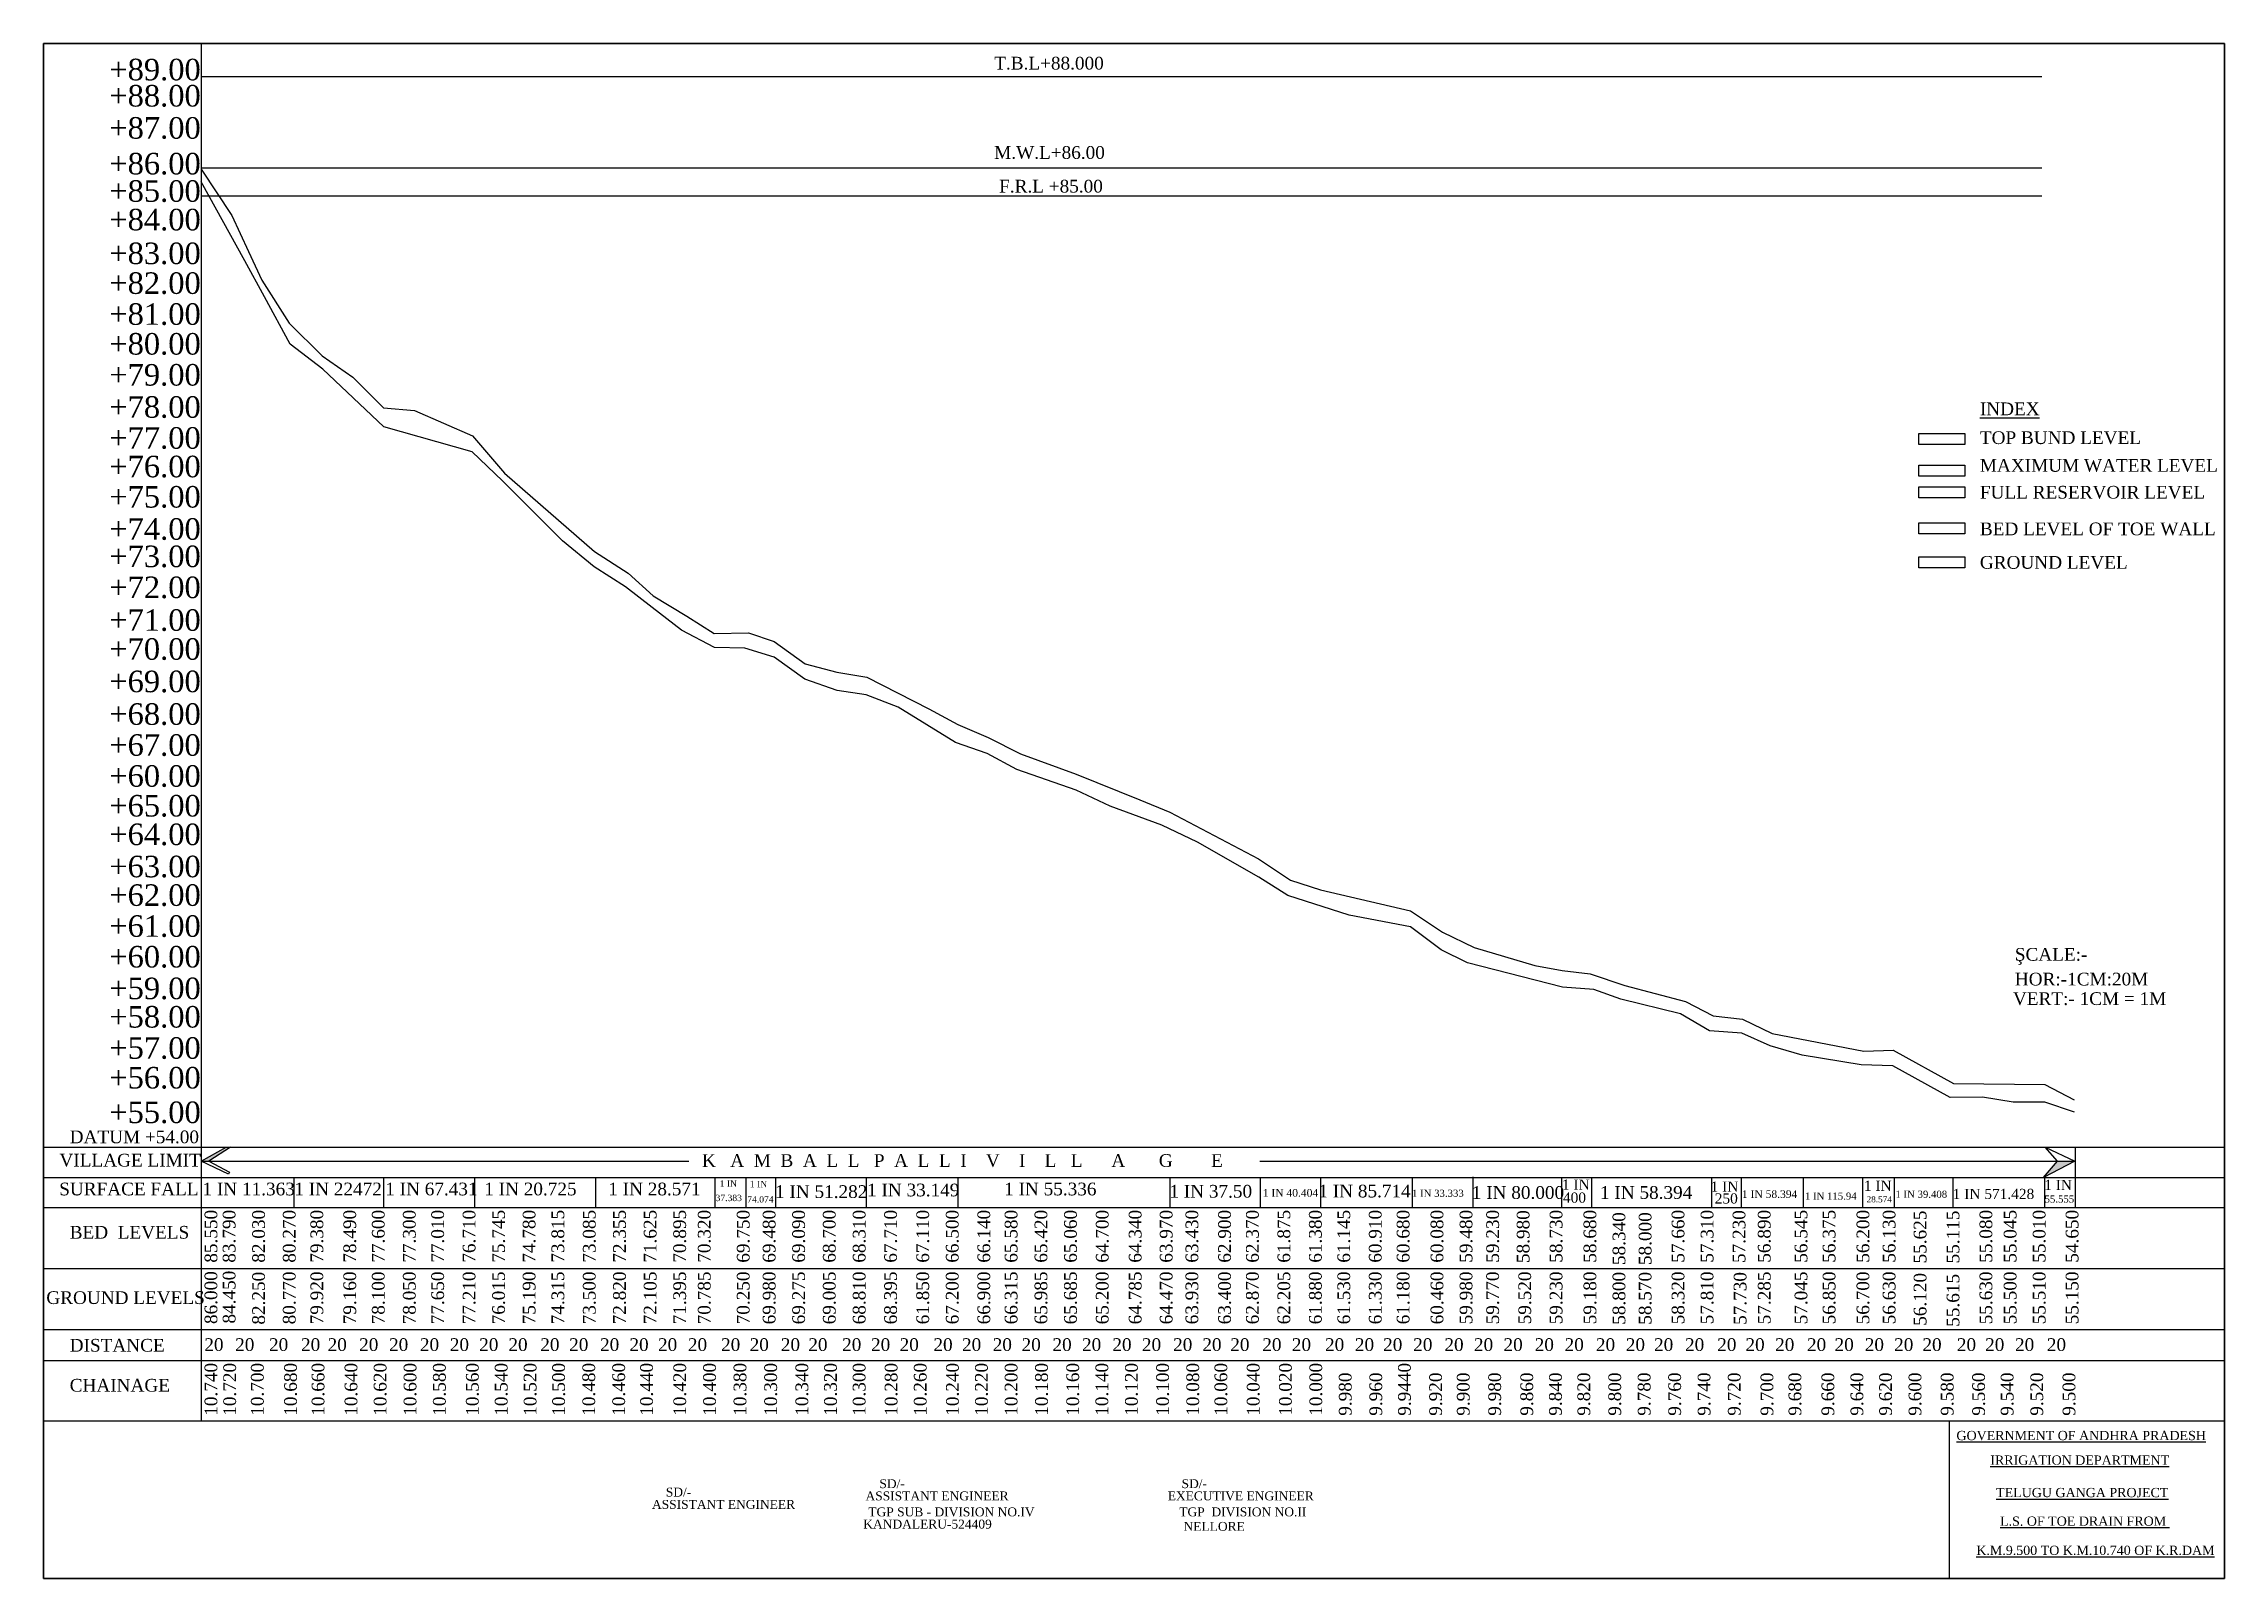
# Model space of a CAD drawing. Header units: metres. Extents: x 0.022 to 0.729, y 0.058 to 0.556.
import ezdxf

# ---------------------------------------------------------------- set-up
doc = ezdxf.new("R2010")
doc.units = ezdxf.units.M
doc.header["$MEASUREMENT"] = 0
doc.layers.add('DWG. LINE', color=1, linetype='Continuous')
doc.layers.add('TEXT', color=7, linetype='Continuous')
doc.layers.add('TITLE', color=7, linetype='Continuous', lineweight=30)
doc.styles.get("Standard").update_dxf_attribs({"font": 'TIMES.TTF', "height": 3.62})

msp = doc.modelspace()

# ---------------------------------------------------------------- hatches: boundary and pattern name
at = {"layer": 'DWG. LINE'}
h = msp.add_hatch(color=256, dxfattribs=at)
h.set_gradient(color1=(0, 0, 13), one_color=1, tint=1)
h.paths.add_polyline_path([(0.08229, 0.19833), (0.08087, 0.19833), (0.07283, 0.19376), (0.07533, 0.19376)])
h = msp.add_hatch(color=256, dxfattribs=at)
h.set_gradient(color1=(0, 0, 13), one_color=1, tint=1)
h.paths.add_polyline_path([(0.68065, 0.19376), (0.68065, 0.19376), (0.67506, 0.19376), (0.67051, 0.18845)])

# ---------------------------------------------------------------- linework, layer by layer
for p, q in [((0.07283, 0.55624), (0.07283, 0.1095)), ((0.07283, 0.54561), (0.66988, 0.54561)), ((0.07283, 0.51603), (0.66988, 0.51603)), ((0.07283, 0.5156), (0.0827, 0.50052)), ((0.08701, 0.48577), (0.07283, 0.51141)), ((0.07283, 0.50687), (0.66988, 0.50687)), ((0.0827, 0.50052), (0.08813, 0.48884)), ((0.08813, 0.48884), (0.09249, 0.4796)), ((0.09333, 0.47418), (0.08701, 0.48577)), ((0.09249, 0.4796), (0.10134, 0.46555)), ((0.10169, 0.45884), (0.09333, 0.47418)), ((0.10134, 0.46555), (0.11208, 0.45495)), ((0.11225, 0.45065), (0.10169, 0.45884)), ((0.11208, 0.45495), (0.12203, 0.4481)), ((0.13206, 0.43193), (0.11225, 0.45065)), ((0.12203, 0.4481), (0.13195, 0.43819)), ((0.13195, 0.43819), (0.14202, 0.43723)), ((0.16072, 0.42382), (0.13206, 0.43193)), ((0.14202, 0.43723), (0.16082, 0.42905)), ((0.16082, 0.42905), (0.17115, 0.41695)), ((0.17051, 0.41447), (0.16072, 0.42382)), ((0.19007, 0.39497), (0.17051, 0.41447)), ((0.17115, 0.41695), (0.20042, 0.3915)), ((0.20031, 0.3866), (0.19007, 0.39497)), ((0.20042, 0.3915), (0.21132, 0.38453)), ((0.2104, 0.3801), (0.20031, 0.3866)), ((0.21132, 0.38453), (0.21948, 0.37719)), ((0.21913, 0.37337), (0.2104, 0.3801)), ((0.21948, 0.37719), (0.23036, 0.37054)), ((0.22866, 0.36602), (0.21913, 0.37337)), ((0.23036, 0.37054), (0.2392, 0.36497)), ((0.23934, 0.36038), (0.22866, 0.36602)), ((0.2392, 0.36497), (0.25035, 0.3651)), ((0.25035, 0.3651), (0.25865, 0.36238)), ((0.25865, 0.36238), (0.26878, 0.35514)), ((0.24916, 0.36013), (0.23934, 0.36038)), ((0.25871, 0.35726), (0.24916, 0.36013)), ((0.26863, 0.35016), (0.25871, 0.35726)), ((0.26878, 0.35514), (0.27898, 0.35242)), ((0.27911, 0.34644), (0.26863, 0.35016)), ((0.27898, 0.35242), (0.28877, 0.35079)), ((0.28877, 0.35079), (0.3089, 0.34046)), ((0.28854, 0.34506), (0.27911, 0.34644)), ((0.29896, 0.34102), (0.28854, 0.34506)), ((0.31749, 0.32956), (0.29896, 0.34102)), ((0.3089, 0.34046), (0.31828, 0.33543)), ((0.31828, 0.33543), (0.32813, 0.33118)), ((0.32776, 0.32596), (0.31749, 0.32956)), ((0.33741, 0.3208), (0.32776, 0.32596)), ((0.32813, 0.33118), (0.3386, 0.32588)), ((0.3386, 0.32588), (0.35668, 0.31936)), ((0.35661, 0.31415), (0.33741, 0.3208)), ((0.35668, 0.31936), (0.37736, 0.31094)), ((0.36764, 0.3089), (0.35661, 0.31415)), ((0.38448, 0.30273), (0.36764, 0.3089)), ((0.37736, 0.31094), (0.38707, 0.30698)), ((0.38707, 0.30698), (0.41576, 0.29187)), ((0.39606, 0.29728), (0.38448, 0.30273)), ((0.41595, 0.28594), (0.39606, 0.29728)), ((0.41576, 0.29187), (0.42614, 0.28489)), ((0.42535, 0.28), (0.41595, 0.28594)), ((0.42614, 0.28489), (0.43593, 0.28176)), ((0.4452, 0.27358), (0.42535, 0.28)), ((0.43593, 0.28176), (0.46517, 0.27497)), ((0.46508, 0.26982), (0.4452, 0.27358)), ((0.47505, 0.26237), (0.46508, 0.26982)), ((0.46517, 0.27497), (0.47553, 0.26802)), ((0.48356, 0.25806), (0.47505, 0.26237)), ((0.47553, 0.26802), (0.48573, 0.26313)), ((0.48573, 0.26313), (0.50548, 0.25726)), ((0.51448, 0.25025), (0.48356, 0.25806)), ((0.50548, 0.25726), (0.51432, 0.25563)), ((0.51432, 0.25563), (0.52343, 0.25455)), ((0.52462, 0.24946), (0.51448, 0.25025)), ((0.52343, 0.25455), (0.53463, 0.25071)), ((0.53336, 0.24635), (0.52462, 0.24946)), ((0.53463, 0.25071), (0.55435, 0.24555)), ((0.55267, 0.24156), (0.53336, 0.24635)), ((0.56215, 0.23603), (0.55267, 0.24156)), ((0.55435, 0.24555), (0.56333, 0.24093)), ((0.56333, 0.24093), (0.57284, 0.23984)), ((0.57259, 0.23529), (0.56215, 0.23603)), ((0.58182, 0.23115), (0.57259, 0.23529)), ((0.57284, 0.23984), (0.5825, 0.23522)), ((0.5825, 0.23522), (0.6122, 0.22948)), ((0.59214, 0.22819), (0.58182, 0.23115)), ((0.61131, 0.22507), (0.59214, 0.22819)), ((0.6122, 0.22948), (0.62172, 0.22975)), ((0.62172, 0.22975), (0.64131, 0.21902)), ((0.62156, 0.22466), (0.61131, 0.22507)), ((0.64018, 0.2144), (0.62156, 0.22466)), ((0.65064, 0.21449), (0.64018, 0.2144)), ((0.64131, 0.21902), (0.6709, 0.21861)), ((0.66068, 0.21296), (0.65064, 0.21449)), ((0.67085, 0.21291), (0.66068, 0.21296)), ((0.68052, 0.2097), (0.67085, 0.21291)), ((0.6709, 0.21861), (0.68042, 0.21372)), ((0.02168, 0.19833), (0.72915, 0.19833)), ((0.68075, 0.19833), (0.68075, 0.17876)), ((0.07283, 0.19376), (0.23098, 0.19376)), ((0.02168, 0.18845), (0.72915, 0.18845)), ((0.1029, 0.18845), (0.1029, 0.17876)), ((0.13195, 0.18845), (0.13195, 0.17876)), ((0.16144, 0.18845), (0.16144, 0.17876)), ((0.20077, 0.18845), (0.20077, 0.17876)), ((0.23942, 0.18845), (0.23942, 0.17876)), ((0.24952, 0.18845), (0.24952, 0.17876)), ((0.25915, 0.18845), (0.25915, 0.17876)), ((0.28852, 0.18845), (0.28852, 0.17876)), ((0.31825, 0.18845), (0.31825, 0.17876)), ((0.38699, 0.18845), (0.38699, 0.17876)), ((0.41633, 0.18845), (0.41633, 0.17876)), ((0.43594, 0.18845), (0.43594, 0.17876)), ((0.46563, 0.18845), (0.46563, 0.17876)), ((0.48536, 0.18866), (0.48536, 0.17897)), ((0.51414, 0.18834), (0.51414, 0.17865)), ((0.52381, 0.18845), (0.52381, 0.17876)), ((0.56276, 0.18845), (0.56276, 0.17876)), ((0.57241, 0.18845), (0.57241, 0.17876)), ((0.59245, 0.18845), (0.59245, 0.17876)), ((0.6118, 0.18845), (0.6118, 0.17876)), ((0.62205, 0.18845), (0.62205, 0.17876)), ((0.64101, 0.18845), (0.64101, 0.17876)), ((0.67079, 0.18845), (0.67079, 0.17876)), ((0.02168, 0.17876), (0.72915, 0.17876)), ((0.02168, 0.15894), (0.72915, 0.15894)), ((0.02168, 0.1392), (0.72915, 0.1392)), ((0.02168, 0.12908), (0.72915, 0.12908)), ((0.02168, 0.1095), (0.72915, 0.1095))]:
    msp.add_line(p, q, dxfattribs=at)
for points in [[(0.63, 0.42986), (0.64497, 0.42986), (0.64497, 0.42629), (0.63, 0.42629)], [(0.63, 0.4195), (0.64497, 0.4195), (0.64497, 0.41593), (0.63, 0.41593)], [(0.63, 0.41253), (0.64497, 0.41253), (0.64497, 0.40896), (0.63, 0.40896)], [(0.63, 0.40081), (0.64497, 0.40081), (0.64497, 0.39724), (0.63, 0.39724)], [(0.63, 0.38977), (0.64497, 0.38977), (0.64497, 0.3862), (0.63, 0.3862)]]:
    msp.add_lwpolyline(points, close=True, dxfattribs=at)
for points in [[(0.08165, 0.1896), (0.07283, 0.19376), (0.08087, 0.19833), (0.08229, 0.19833), (0.07533, 0.19376), (0.08204, 0.19017), (0.08165, 0.1896)], [(0.67099, 0.19833), (0.68065, 0.19376), (0.67051, 0.18845), (0.67506, 0.19376), (0.67099, 0.19833)], [(0.41625, 0.19376), (0.67506, 0.19376)], [(0.67506, 0.19376), (0.68065, 0.19376)]]:
    msp.add_lwpolyline(points, dxfattribs=at)
at = {"layer": 'TITLE'}
msp.add_lwpolyline([(0.02168, 0.55628), (0.72915, 0.55628), (0.72915, 0.05845), (0.02168, 0.05845)], close=True, dxfattribs=at)
at = {"layer": 'TITLE', "lineweight": -2}
msp.add_lwpolyline([(0.63995, 0.10955), (0.72915, 0.10955), (0.72915, 0.05845), (0.63995, 0.05845)], close=True, dxfattribs=at)

# ---------------------------------------------------------------- texts
at = {"layer": 'TEXT'}
for s, height, p in [('T.B.L+88.000', 0.0041268, (0.33007, 0.54787)), ('+89.00', 0.006984, (0.04298, 0.54437)), ('+88.00', 0.006984, (0.04298, 0.53587)), ('+87.00', 0.006984, (0.04298, 0.52544)), ('+86.00', 0.006984, (0.04298, 0.51385)), ('M.W.L+86.00', 0.0041268, (0.33007, 0.5189)), ('+85.00', 0.006984, (0.04298, 0.50497)), ('F.R.L +85.00', 0.0041268, (0.33167, 0.50797)), ('+84.00', 0.006984, (0.04298, 0.4957)), ('+83.00', 0.006984, (0.04298, 0.48476)), ('+82.00', 0.006984, (0.04298, 0.4751)), ('+81.00', 0.006984, (0.04298, 0.46506)), ('+80.00', 0.006984, (0.04298, 0.4554)), ('+79.00', 0.006984, (0.04298, 0.44535)), ('+78.00', 0.006984, (0.04298, 0.43492)), ('%%UINDEX', 0.004127, (0.64983, 0.43574)), ('+77.00', 0.006984, (0.04298, 0.42488)), ('TOP BUND LEVEL', 0.0041268, (0.64983, 0.4264)), ('+76.00', 0.006984, (0.04298, 0.41561)), ('MAXIMUM WATER LEVEL', 0.0041268, (0.64983, 0.41739)), ('+75.00', 0.006984, (0.04298, 0.40578)), ('FULL RESERVOIR LEVEL', 0.0041268, (0.64983, 0.4087)), ('+74.00', 0.006984, (0.04298, 0.39535)), ('BED LEVEL OF TOE WALL', 0.0041268, (0.64983, 0.39681)), ('+73.00', 0.006984, (0.04298, 0.38647)), ('GROUND LEVEL', 0.0041268, (0.64983, 0.38594)), ('+72.00', 0.006984, (0.04298, 0.37642)), ('+71.00', 0.006984, (0.04298, 0.36581)), ('+70.00', 0.006984, (0.04298, 0.35642)), ('+69.00', 0.006984, (0.04298, 0.3459)), ('+68.00', 0.006984, (0.04298, 0.33531)), ('+67.00', 0.006984, (0.04298, 0.32527)), ('+60.00', 0.006984, (0.04298, 0.31523)), ('+65.00', 0.006984, (0.04298, 0.30557)), ('+64.00', 0.006984, (0.04298, 0.2963)), ('+63.00', 0.006984, (0.04298, 0.28587)), ('+62.00', 0.006984, (0.04298, 0.27659)), ('+61.00', 0.006984, (0.04298, 0.26655)), ('+60.00', 0.006984, (0.04298, 0.2566)), ('ŞCALE:-', 0.004127, (0.66117, 0.2588)), ('HOR:-1CM:20M', 0.0041268, (0.66117, 0.25077)), ('+59.00', 0.006984, (0.04298, 0.24633)), ('VERT:- 1CM = 1M', 0.0041268, (0.66055, 0.24444)), ('+58.00', 0.006984, (0.04298, 0.23711)), ('+57.00', 0.006984, (0.04298, 0.227)), ('+56.00', 0.006984, (0.04298, 0.21735)), ('+55.00', 0.006984, (0.04298, 0.20614)), ('DATUM +54.00', 0.0041268, (0.03014, 0.19959)), ('VILLAGE LIMIT', 0.0041268, (0.02682, 0.19203)), ('K   A  M  B  A  L  L   P  A  L  L  I    V    I    L   L      A       G        E', 0.0041268, (0.23527, 0.19192)), ('SURFACE FALL', 0.0041268, (0.02674, 0.18269)), ('1 IN 11.363', 0.0041268, (0.07323, 0.18269)), ('1 IN 22472', 0.004127, (0.10302, 0.18269)), ('1 IN 67.431', 0.0041268, (0.13251, 0.18269)), ('1 IN 20.725', 0.0041268, (0.16463, 0.18269)), ('1 IN 28.571', 0.0041268, (0.20486, 0.18269)), ('1 IN ', 0.002063, (0.241, 0.18548)), ('1 IN ', 0.002063, (0.25079, 0.18533)), ('1 IN 51.282', 0.0041268, (0.25896, 0.18184)), ('1 IN 33.149', 0.0041268, (0.28882, 0.18237)), ('1 IN 55.336', 0.0041268, (0.3333, 0.18269)), ('1 IN 37.50', 0.004127, (0.3869, 0.18195)), ('1 IN 40.404', 0.0024761, (0.4172, 0.18226)), ('1 IN 85.714', 0.0041268, (0.43523, 0.18202)), ('1 IN 33.333', 0.002311, (0.46561, 0.18221)), ('1 IN 80.000', 0.0041268, (0.48501, 0.18155)), ('1 IN ', 0.003301, (0.51426, 0.18453)), ('1 IN 58.394', 0.0041268, (0.52658, 0.18155)), ('1 IN ', 0.003301, (0.5625, 0.18388)), ('1 IN 58.394', 0.0024761, (0.57264, 0.18186)), ('1 IN ', 0.003301, (0.61219, 0.18415)), ('1 IN 39.408', 0.002311, (0.62244, 0.18189)), ('1 IN 571.428', 0.0033014, (0.64101, 0.1815)), ('1 IN ', 0.003301, (0.67068, 0.18442)), (' 37.383', 0.002063, (0.23888, 0.18082)), ('74.074', 0.002063, (0.24994, 0.18036)), (' 400', 0.003301, (0.51333, 0.18031)), (' 250', 0.003301, (0.56258, 0.18004)), ('1 IN 115.94', 0.002311, (0.59308, 0.1813)), ('28.574', 0.001981, (0.61307, 0.18043)), ('55.555', 0.002311, (0.67082, 0.18034)), ('BED  LEVELS', 0.0041268, (0.03014, 0.16864)), ('GROUND LEVELS', 0.0041268, (0.02256, 0.14745)), ('DISTANCE', 0.004127, (0.03014, 0.13199)), ('20', 0.004127, (0.07382, 0.13221)), ('20', 0.004127, (0.08383, 0.13221)), ('20', 0.004127, (0.09481, 0.13221)), ('20', 0.004127, (0.10519, 0.13221)), ('20', 0.004127, (0.11382, 0.13221)), ('20', 0.004127, (0.12405, 0.13221)), ('20', 0.004127, (0.13375, 0.13221)), ('20', 0.004127, (0.14376, 0.13221)), ('20', 0.004127, (0.15346, 0.13221)), ('20', 0.004127, (0.16299, 0.13221)), ('20', 0.004127, (0.17247, 0.13221)), ('20', 0.004127, (0.18281, 0.13221)), ('20', 0.004127, (0.19218, 0.13221)), ('20', 0.004127, (0.2022, 0.13221)), ('20', 0.004127, (0.21173, 0.13221)), ('20', 0.004127, (0.221, 0.13221)), ('20', 0.004127, (0.2307, 0.13221)), ('20', 0.004127, (0.24146, 0.13221)), ('20', 0.004127, (0.25073, 0.13221)), ('20', 0.004127, (0.26085, 0.13221)), ('20', 0.004127, (0.26976, 0.13221)), ('20', 0.004127, (0.28073, 0.13221)), ('20', 0.004127, (0.29011, 0.13221)), ('20', 0.004127, (0.29938, 0.13221)), ('20', 0.004127, (0.31035, 0.13221)), ('20', 0.004127, (0.31962, 0.13221)), ('20', 0.004127, (0.32958, 0.13221)), ('20', 0.004127, (0.33895, 0.13221)), ('20', 0.004127, (0.34897, 0.13221)), ('20', 0.004127, (0.35855, 0.13221)), ('20', 0.004127, (0.3684, 0.13221)), ('20', 0.004127, (0.37799, 0.13221)), ('20', 0.004127, (0.38811, 0.13221)), ('20', 0.004127, (0.39759, 0.13221)), ('20', 0.004127, (0.40665, 0.13221)), ('20', 0.004127, (0.41704, 0.13221)), ('20', 0.004127, (0.42663, 0.13221)), ('20', 0.004127, (0.43739, 0.13221)), ('20', 0.004127, (0.44708, 0.13221)), ('20', 0.004127, (0.45624, 0.13221)), ('20', 0.004127, (0.466, 0.13221)), ('20', 0.004127, (0.47612, 0.13221)), ('20', 0.004127, (0.4857, 0.13221)), ('20', 0.004127, (0.49529, 0.13221)), ('20', 0.004127, (0.50541, 0.13221)), ('20', 0.004127, (0.51511, 0.13221)), ('20', 0.004127, (0.52527, 0.13221)), ('20', 0.004127, (0.53497, 0.13221)), ('20', 0.004127, (0.54413, 0.13221)), ('20', 0.004127, (0.55418, 0.13221)), ('20', 0.004127, (0.56462, 0.13221)), ('20', 0.004127, (0.57378, 0.13221)), ('20', 0.004127, (0.58341, 0.13221)), ('20', 0.004127, (0.59374, 0.13221)), ('20', 0.004127, (0.60269, 0.13221)), ('20', 0.004127, (0.61249, 0.13221)), ('20', 0.004127, (0.62202, 0.13221)), ('20', 0.004127, (0.63119, 0.13221)), ('20', 0.004127, (0.64237, 0.13221)), ('20', 0.004127, (0.65154, 0.13221)), ('20', 0.004127, (0.66123, 0.13221)), ('20', 0.004127, (0.67156, 0.13221)), ('CHAINAGE', 0.004127, (0.03014, 0.11902)), ('SD/-', 0.002889, (0.22354, 0.08498)), ('ASSISTANT ENGINEER', 0.0028888, (0.28832, 0.08375)), ('SD/-', 0.002889, (0.29281, 0.08772)), ('EXECUTIVE ENGINEER', 0.0028888, (0.38636, 0.08375)), ('SD/-', 0.002889, (0.39085, 0.08772)), ('ASSISTANT ENGINEER', 0.0028888, (0.21905, 0.081)), ('TGP SUB - DIVISION NO.IV', 0.0028888, (0.28924, 0.07857)), ('TGP  DIVISION NO.II', 0.0028888, (0.39012, 0.07857)), ('KANDALERU-524409', 0.0028888, (0.28759, 0.0746)), ('NELLORE', 0.002889, (0.39149, 0.07387))]:
    msp.add_text(s, height=height, dxfattribs=at).set_placement(p)
for s, p in [('85.550', (0.07803, 0.16084)), ('83.790', (0.08392, 0.16084)), ('82.030', (0.09349, 0.16084)), ('80.270', (0.10343, 0.16084)), ('79.380', (0.11239, 0.16084)), ('78.490', (0.12306, 0.16084)), ('77.600', (0.13231, 0.16084)), ('77.300', (0.14238, 0.16084)), ('77.010', (0.15158, 0.16084)), ('76.710', (0.16177, 0.16084)), ('75.745', (0.17134, 0.16084)), ('74.780', (0.18124, 0.16084)), ('73.815', (0.19057, 0.16084)), ('73.085', (0.20076, 0.16084)), ('72.355', (0.21057, 0.16084)), ('71.625', (0.22051, 0.16084)), ('70.895', (0.23009, 0.16084)), ('70.320', (0.23806, 0.16084)), ('69.750', (0.2507, 0.16084)), ('69.480', (0.25911, 0.16084)), ('69.090', (0.26868, 0.16084)), ('68.700', (0.27862, 0.16084)), ('68.310', (0.28832, 0.16084)), ('67.710', (0.29851, 0.16084)), ('67.110', (0.30894, 0.16084)), ('66.500', (0.31851, 0.16084)), ('66.140', (0.32876, 0.16084)), ('65.580', (0.3376, 0.16084)), ('65.420', (0.34729, 0.16084)), ('65.060', (0.35687, 0.16084)), ('64.700', (0.36717, 0.16084)), ('64.340', (0.37785, 0.16084)), ('63.970', (0.38791, 0.16084)), ('63.430', (0.39626, 0.16084)), ('62.900', (0.40686, 0.16084)), ('62.370', (0.41589, 0.16084)), ('61.875', (0.4261, 0.16084)), ('61.380', (0.43631, 0.16084)), ('61.145', (0.44554, 0.16084)), ('60.910', (0.45574, 0.16084)), ('60.680', (0.46478, 0.16084)), ('60.080', (0.47577, 0.16084)), ('59.480', (0.48519, 0.16084)), ('59.230', (0.49383, 0.16084)), ('58.980', (0.50371, 0.16073)), ('58.730', (0.5144, 0.16084)), ('58.680', (0.52539, 0.16084)), ('58.340', (0.53481, 0.16008)), ('58.000', (0.54329, 0.16008)), ('57.660', (0.55397, 0.16084)), ('57.310', (0.56339, 0.16084)), ('57.230', (0.57376, 0.16074)), ('56.890', (0.58193, 0.16084)), ('56.545', (0.59386, 0.16084)), ('56.375', (0.60297, 0.16084)), ('56.200', (0.61396, 0.16084)), ('56.130', (0.62244, 0.16084)), ('55.625', (0.63249, 0.1606)), ('55.115', (0.64317, 0.1606)), ('55.080', (0.65385, 0.16084)), ('55.045', (0.6617, 0.16084)), ('55.010', (0.67112, 0.16084)), ('54.650', (0.6818, 0.16084)), ('86.000', (0.07803, 0.14095)), ('84.450', (0.08392, 0.1411)), ('82.250', (0.09349, 0.14075)), ('80.770', (0.10343, 0.14085)), ('79.920', (0.11239, 0.14085)), ('79.160', (0.12306, 0.14085)), ('78.100', (0.13231, 0.14085)), ('78.050', (0.14238, 0.14085)), ('77.650', (0.15158, 0.14085)), ('77.210', (0.16177, 0.14085)), ('76.015', (0.17134, 0.14085)), ('75.190', (0.18124, 0.14085)), ('74.315', (0.19057, 0.14085)), ('73.500', (0.20076, 0.14085)), ('72.820', (0.21057, 0.14085)), ('72.105', (0.22051, 0.14085)), ('71.395', (0.23009, 0.14085)), ('70.785', (0.23806, 0.14085)), ('70.250', (0.2507, 0.14085)), ('69.980', (0.25911, 0.14085)), ('69.275', (0.26868, 0.14085)), ('69.005', (0.27862, 0.14085)), ('68.810', (0.28832, 0.14085)), ('68.395', (0.29851, 0.14085)), ('61.850', (0.30894, 0.14085)), ('67.200', (0.31851, 0.14085)), ('66.900', (0.32876, 0.14085)), ('66.315', (0.3376, 0.14085)), ('65.985', (0.34729, 0.14085)), ('65.685', (0.35687, 0.14085)), ('65.200', (0.36717, 0.14085)), ('64.785', (0.37785, 0.14085)), ('64.470', (0.38791, 0.14085)), ('63.930', (0.39626, 0.14085)), ('63.400', (0.40686, 0.14085)), ('62.870', (0.41589, 0.14085)), ('62.205', (0.4261, 0.14085)), ('61.880', (0.43631, 0.14085)), ('61.530', (0.44554, 0.14085)), ('61.330', (0.45574, 0.14085)), ('61.180', (0.46478, 0.14085)), ('60.460', (0.47577, 0.14085)), ('59.980', (0.48519, 0.14085)), ('59.770', (0.49383, 0.14085)), ('59.520', (0.50424, 0.14085)), ('59.230', (0.5144, 0.14085)), ('59.180', (0.52539, 0.14085)), ('58.800', (0.53481, 0.14072)), ('58.570', (0.54329, 0.14072)), ('58.320', (0.55397, 0.14085)), ('57.810', (0.56339, 0.14085)), ('57.730', (0.5741, 0.14067)), ('57.285', (0.58193, 0.14085)), ('57.045', (0.59386, 0.14085)), ('56.850', (0.60297, 0.14085)), ('56.700', (0.61396, 0.14085)), ('56.630', (0.62244, 0.14085)), ('56.120', (0.63249, 0.14038)), ('55.615', (0.64317, 0.14006)), ('55.630', (0.65385, 0.14085)), ('55.500', (0.6617, 0.14085)), ('55.510', (0.67112, 0.14085)), ('55.150', (0.6818, 0.14085)), ('10.740', (0.07803, 0.1112)), ('10.720', (0.08411, 0.1112)), ('10.700', (0.09308, 0.1112)), ('10.680', (0.10385, 0.1112)), ('10.660', (0.11277, 0.1112)), ('10.640', (0.12346, 0.1112)), ('10.620', (0.13291, 0.1112)), ('10.600', (0.14262, 0.1112)), ('10.580', (0.15213, 0.1112)), ('10.560', (0.16282, 0.1112)), ('10.540', (0.17219, 0.1112)), ('10.520', (0.18157, 0.1112)), ('10.500', (0.19082, 0.1112)), ('10.480', (0.2006, 0.1112)), ('10.460', (0.21031, 0.1112)), ('10.440', (0.21935, 0.1112)), ('10.420', (0.23012, 0.1112)), ('10.400', (0.23979, 0.1112)), ('10.380', (0.24966, 0.1112)), ('10.300', (0.25961, 0.1112)), ('10.340', (0.26973, 0.1112)), ('10.320', (0.27902, 0.1112)), ('10.300', (0.28831, 0.1112)), ('10.280', (0.29868, 0.1112)), ('10.260', (0.30813, 0.1112)), ('10.240', (0.31858, 0.1112)), ('10.220', (0.32799, 0.1112)), ('10.200', (0.33761, 0.1112)), ('10.180', (0.34748, 0.1112)), ('10.160', (0.3576, 0.1112)), ('10.140', (0.36705, 0.1112)), ('10.120', (0.37664, 0.1112)), ('10.100', (0.38675, 0.1112)), ('10.080', (0.39654, 0.1112)), ('10.060', (0.40567, 0.1112)), ('10.040', (0.41615, 0.1112)), ('10.020', (0.4266, 0.1112)), ('10.000', (0.43646, 0.1112)), ('9.9440', (0.46521, 0.1112)), ('9.980', (0.446, 0.1112)), ('9.960', (0.45592, 0.1112)), ('9.920', (0.47533, 0.1112)), ('9.900', (0.48429, 0.1112)), ('9.980', (0.49449, 0.1112)), ('9.860', (0.5049, 0.1112)), ('9.840', (0.5142, 0.1112)), ('9.820', (0.52341, 0.1112)), ('9.800', (0.53344, 0.1112)), ('9.780', (0.54298, 0.1112)), ('9.760', (0.55288, 0.1112)), ('9.740', (0.56242, 0.1112)), ('9.720', (0.57221, 0.1112)), ('9.700', (0.58282, 0.1112)), ('9.680', (0.59189, 0.1112)), ('9.660', (0.60258, 0.1112)), ('9.640', (0.612, 0.1112)), ('9.620', (0.6213, 0.1112)), ('9.600', (0.63084, 0.1112)), ('9.580', (0.64128, 0.1112)), ('9.560', (0.65148, 0.1112)), ('9.540', (0.66073, 0.1112)), ('9.520', (0.67035, 0.1112)), ('9.500', (0.6808, 0.1112))]:
    msp.add_text(s, height=0.004127, rotation=90, dxfattribs=at).set_placement(p)
at = {"layer": 'TITLE', "lineweight": -2}
for s, p in [('%%UGOVERNMENT OF ANDHRA PRADESH', (0.64223, 0.10329)), ('%%UIRRIGATION DEPARTMENT', (0.65321, 0.09532)), ('%%UTELUGU GANGA PROJECT', (0.6551, 0.08479)), ('%%UL.S. OF TOE DRAIN FROM ', (0.65638, 0.07551)), ('%%UK.M.9.500 TO K.M.10.740 OF K.R.DAM', (0.64867, 0.06605))]:
    msp.add_text(s, height=0.003, dxfattribs=at).set_placement(p)

doc.saveas('drawing.dxf')
